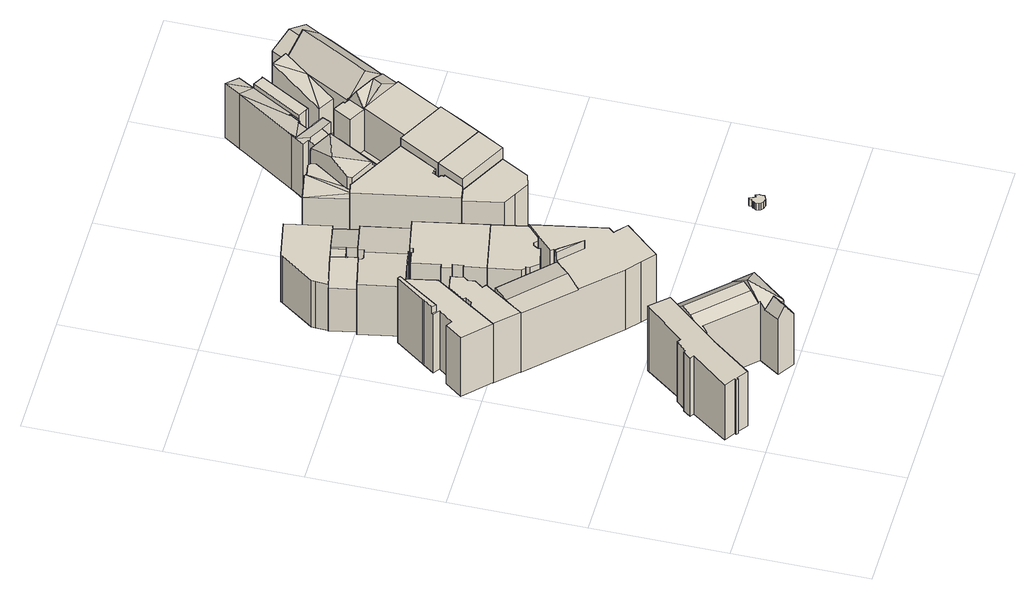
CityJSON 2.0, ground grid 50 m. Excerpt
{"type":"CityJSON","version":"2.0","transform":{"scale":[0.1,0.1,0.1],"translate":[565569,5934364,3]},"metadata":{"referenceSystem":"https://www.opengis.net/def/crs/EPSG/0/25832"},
"CityObjects":{
"building1":{"type":"Building","attributes":{"Gemeindeschluessel":"02100108","Geometrietyp2DReferenz":"3000","measuredHeight":31.51,"function":"31001_2310","roofType":"1000","storeysAboveGround":7},"address":[{"Country":"Germany","Locality":"Hamburg","ThoroughfareName":"Jungfernstieg","ThoroughfareNumber":"40"}],"geometry":[{"type":"Solid","lod":"2","boundaries":[[[[0,1,2,3]],[[4,5,6,7]],[[7,6,8,9]],[[10,11,12,13]],[[13,12,14,15]],[[15,14,16,17]],[[17,16,18,19]],[[19,18,20,21]],[[21,20,1,0]],[[22,23,24,25]],[[26,27,28,29]],[[30,28,27,8,6,5,24,23,2,1,20,18,16,14,12,11]],[[10,13,15,17,19,21,0,3,22,25,4,7,9,26,29,31]],[[10,31,30,11]],[[31,29,28,30]],[[26,9,8,27]],[[4,25,24,5]],[[22,3,2,23]]]]}]},
"building2":{"type":"Building","attributes":{"Gemeindeschluessel":"02100108","Geometrietyp2DReferenz":"3000","measuredHeight":34.51,"function":"31001_2310","roofType":"3200","storeysAboveGround":7},"address":[{"Country":"Germany","Locality":"Hamburg","ThoroughfareName":"Jungfernstieg","ThoroughfareNumber":"38"}],"geometry":[{"type":"Solid","lod":"2","boundaries":[[[[32,33,34,35]],[[32,36,37,33]],[[38,39,40,41,42]],[[43,44,45,39,38]],[[45,46,47,48,49,50,51,52,40]],[[49,48,53,54]],[[47,55,53,48]],[[56,57,58,59]],[[44,46,45]],[[40,52,41]],[[60,53,55,61]],[[49,54,36,32,35,62,50]],[[63,64,65,56,59,66,31,60,61]],[[34,33,37,31,66,67]],[[57,56,65,51,50,62]],[[63,61,55,47,46,44,43]],[[64,63,43,38,42]],[[45,40,39]],[[65,64,42,41,52,51]],[[60,31,37,36,54,53]],[[67,66,59,58]],[[67,58,57,62,35,34]]]]}]},
"building3":{"type":"Building","attributes":{"Gemeindeschluessel":"02100108","Geometrietyp2DReferenz":"3000","measuredHeight":31.57,"function":"31001_2310","roofType":"1000","storeysAboveGround":6},"address":[{"Country":"Germany","Locality":"Hamburg","ThoroughfareName":"Jungfernstieg","ThoroughfareNumber":"49"}],"geometry":[{"type":"Solid","lod":"2","boundaries":[[[[68,69,70,71,72,73]],[[74,75,76,77]],[[77,76,78,79]],[[80,81,82,83]],[[84,72,71,85]],[[85,71,70,86]],[[87,69,68,88]],[[88,68,73,89]],[[90,91,92,93]],[[93,92,94,95]],[[74,77,79,80,83,96,84,85,86,90,93,95]],[[94,92,91,87,88,89,97,82,81,78,76,75]],[[82,97,96,83]],[[90,86,70,69,87,91]],[[84,96,97,89,73,72]],[[94,75,74,95]],[[78,81,80,79]]]]}]},
"building4":{"type":"Building","attributes":{"Gemeindeschluessel":"02100108","Geometrietyp2DReferenz":"3000","measuredHeight":28.91,"function":"31001_2010","roofType":"1000","storeysAboveGround":6},"address":[{"Country":"Germany","Locality":"Hamburg","ThoroughfareName":"Jungfernstieg","ThoroughfareNumber":"50"}],"geometry":[{"type":"Solid","lod":"2","boundaries":[[[[98,99,100,101,102,103,104,105,106,107,108,109,110]],[[111,112,113,114,115,116,117,118,119,120,121,122,123]],[[112,109,108,113]],[[113,108,107,114]],[[114,107,106,115]],[[115,106,105,116]],[[116,105,104,117]],[[117,104,103,118]],[[118,103,102,119]],[[119,102,101,120]],[[120,101,100,121]],[[121,100,99,122]],[[122,99,98,123]],[[111,110,109,112]],[[111,123,98,110]]]]}]},
"building5":{"type":"Building","attributes":{"Gemeindeschluessel":"02100108","Geometrietyp2DReferenz":"3000","measuredHeight":3,"function":"31001_2140","roofType":"1000","storeysAboveGround":1},"address":[{"Country":"Germany","Locality":"Hamburg","ThoroughfareName":"Colonnaden"}],"geometry":[{"type":"Solid","lod":"2","boundaries":[[[[124,125,126,127]],[[128,129,130,131]],[[131,130,125,124]],[[130,129,126,125]],[[129,128,127,126]],[[128,131,124,127]]]]}]},
"building6":{"type":"Building","attributes":{"Gemeindeschluessel":"02100108","Geometrietyp2DReferenz":"3000","measuredHeight":33.04,"function":"31001_2010","roofType":"1000","storeysAboveGround":8},"address":[{"Country":"Germany","Locality":"Hamburg","ThoroughfareName":"Colonnaden","ThoroughfareNumber":"1"}],"geometry":[{"type":"Solid","lod":"2","boundaries":[[[[132,133,134,135]],[[136,137,138,139,140]],[[138,141,142,143,144,139]],[[145,146,147,148,149,150]],[[151,144,143,152]],[[152,143,142,153]],[[154,155,156,157]],[[157,156,158,159]],[[159,158,160,161]],[[136,162,137]],[[163,164,165,166]],[[166,165,167,168]],[[168,167,169,170]],[[171,148,147,172]],[[173,146,145,174]],[[174,145,150,175]],[[176,177,178,179]],[[179,178,180,181]],[[181,180,182,183]],[[183,182,184,185]],[[185,184,133,132]],[[135,134,186,187]],[[188,189,190,140,139,144,151]],[[191,192,164,163]],[[186,134,133,184,182,180,178,177,173,174,175,141,137,162,169,167,165,164,192]],[[190,189,193,194,195,154,157,159,161,171,172,176,179,181,183,185,132,135,187,191,163,166,168,170]],[[196,197,198,188,151,152,153,199,160,158,156,155]],[[190,170,169,162,136,140]],[[191,187,186,192]],[[176,172,147,146,173,177]],[[142,141,175,150,149,199,153]],[[171,161,160,199,149,148]],[[196,155,154,195]],[[197,196,195,194]],[[198,197,194,193]],[[188,198,193,189]],[[137,141,138]]]]}]},
"building7":{"type":"Building","attributes":{"Gemeindeschluessel":"02100108","Geometrietyp2DReferenz":"3000","measuredHeight":28.39,"function":"31001_2010","roofType":"1000","storeysAboveGround":5},"address":[{"Country":"Germany","Locality":"Hamburg","ThoroughfareName":"Colonnaden","ThoroughfareNumber":"3"}],"geometry":[{"type":"Solid","lod":"2","boundaries":[[[[200,201,202,203]],[[203,202,204,183]],[[183,204,205,181]],[[181,205,206,207]],[[207,206,208,209]],[[209,208,210,211]],[[211,210,212,213]],[[213,212,214,215]],[[159,216,217,218]],[[218,217,219,157]],[[220,219,217,216,221,214,212,210,208,206,205,204,202,201]],[[161,159,218,157,154,200,203,183,181,207,209,211,213,215]],[[200,154,220,201]],[[154,157,219,220]],[[159,161,221,216]],[[161,215,214,221]]]]}]},
"building8":{"type":"Building","attributes":{"Gemeindeschluessel":"02100108","Geometrietyp2DReferenz":"3000","measuredHeight":25.99,"function":"31001_2310","roofType":"3100","storeysAboveGround":5},"address":[{"Country":"Germany","Locality":"Hamburg","ThoroughfareName":"Colonnaden","ThoroughfareNumber":"9"}],"geometry":[{"type":"Solid","lod":"2","boundaries":[[[[222,223,224,225,226,227,228,229,230]],[[225,231,232,233,234,235,236,226]],[[237,230,229,238]],[[238,229,228,239]],[[239,228,227,240]],[[241,224,223,242]],[[242,223,222,243]],[[243,222,230,237]],[[244,236,235,245]],[[245,235,234,246]],[[246,234,233,247]],[[247,233,232,248]],[[248,232,231,249]],[[249,231,225,224,241]],[[240,227,226,236,244]],[[240,244,245,246,247,248,249,241,242,243,237,238,239]]]]}]},
"building9":{"type":"Building","attributes":{"Gemeindeschluessel":"02100108","Geometrietyp2DReferenz":"3000","measuredHeight":25.43,"function":"31001_2310","roofType":"1000","storeysAboveGround":5},"address":[{"Country":"Germany","Locality":"Hamburg","ThoroughfareName":"Colonnaden","ThoroughfareNumber":"13"}],"geometry":[{"type":"Solid","lod":"2","boundaries":[[[[250,251,252,253,254]],[[254,255,256,250]],[[257,251,250,258]],[[252,259,260,253]],[[261,262,263,264]],[[255,254,253,260,265,266,267,268]],[[269,257,258,270,271,267,266,261,264]],[[272,273,256,255,268]],[[256,273,270,258,250]],[[259,269,264,263]],[[262,261,266,265]],[[257,269,259,252,251]],[[273,272,271,270]],[[272,268,267,271]],[[262,265,260,259,263]]]]}]},
"building10":{"type":"Building","attributes":{"Geometrietyp2DReferenz":"3000","Gemeindeschluessel":"02100108","measuredHeight":28.17,"function":"31001_2010","roofType":"1000","storeysAboveGround":4},"address":[{"Country":"Germany","Locality":"Hamburg","ThoroughfareName":"Colonnaden","ThoroughfareNumber":"5"}],"geometry":[{"type":"Solid","lod":"2","boundaries":[[[[274,275,276,277,278,279,201,202,280,281,282,283,284,285]],[[286,287,288,289,290,291,292,293,294,295,296,297,298,299]],[[286,285,284,287]],[[287,284,283,288]],[[288,283,282,289]],[[289,282,281,290]],[[290,281,280,291]],[[291,280,202,292]],[[292,202,201,293]],[[293,201,279,294]],[[294,279,278,295]],[[295,278,277,296]],[[296,277,276,297]],[[297,276,275,298]],[[298,275,274,299]],[[299,274,285,286]]]]}]},
"building11":{"type":"Building","attributes":{"Gemeindeschluessel":"02100108","Geometrietyp2DReferenz":"3000","measuredHeight":22.69,"function":"31001_2310","roofType":"1000","storeysAboveGround":5},"address":[{"Country":"Germany","Locality":"Hamburg","ThoroughfareName":"Colonnaden","ThoroughfareNumber":"15"}],"geometry":[{"type":"Solid","lod":"2","boundaries":[[[[300,301,302,303]],[[304,302,301,305,306,307,308]],[[309,310,311,312,300,303,313]],[[309,308,307,310]],[[310,307,306,311]],[[311,306,305,312]],[[312,305,301,300]],[[303,302,304,313]],[[309,313,304,308]]]]}]},
"building12":{"type":"Building","attributes":{"Gemeindeschluessel":"02100108","Geometrietyp2DReferenz":"3000","measuredHeight":23.05,"function":"31001_2010","roofType":"1000","storeysAboveGround":5},"address":[{"Country":"Germany","Locality":"Hamburg","ThoroughfareName":"Colonnaden","ThoroughfareNumber":"4"}],"geometry":[{"type":"Solid","lod":"2","boundaries":[[[[314,315,316,317,318,319,320,321]],[[322,323,324,325,326,327,328,329]],[[322,321,320,323]],[[323,320,319,324]],[[324,319,318,325]],[[325,318,317,326]],[[326,317,316,327]],[[327,316,315,328]],[[328,315,314,329]],[[329,314,321,322]]]]}]},
"building13":{"type":"Building","attributes":{"Gemeindeschluessel":"02100108","Geometrietyp2DReferenz":"3000","measuredHeight":24.58,"function":"31001_2310","roofType":"1000","storeysAboveGround":5},"address":[{"Country":"Germany","Locality":"Hamburg","ThoroughfareName":"Colonnaden","ThoroughfareNumber":"14"}],"geometry":[{"type":"Solid","lod":"2","boundaries":[[[[330,331,332,333]],[[333,332,334,335]],[[335,334,336,337]],[[337,336,338,339]],[[339,338,340,341]],[[341,340,342,343]],[[343,342,344,345]],[[345,344,346,347]],[[347,346,348,349]],[[349,348,350,351]],[[351,350,352,324]],[[324,352,353,323]],[[323,353,354,322]],[[355,356,357,358]],[[322,354,356,355]],[[331,330,358,357]],[[358,330,333,335,337,339,341,343,345,347,349,351,324,323,322,355]],[[331,357,356,354,353,352,350,348,346,344,342,340,338,336,334,332]]]]}]},
"building14":{"type":"Building","attributes":{"Gemeindeschluessel":"02100108","Geometrietyp2DReferenz":"3000","measuredHeight":21.86,"function":"31001_2310","roofType":"3100","storeysAboveGround":5},"address":[{"Country":"Germany","Locality":"Hamburg","ThoroughfareName":"Colonnaden","ThoroughfareNumber":"28"}],"geometry":[{"type":"Solid","lod":"2","boundaries":[[[[359,360,361,362,363,364]],[[365,360,359]],[[366,367,368,369,370,371]],[[372,364,363,373]],[[374,369,368,375]],[[375,368,367,376]],[[376,367,366,377]],[[378,379,380,381,372,373,374,375,376,377]],[[374,373,363,362,370,369]],[[381,380,382,361,360,365]],[[382,380,379,383]],[[383,379,378,384]],[[378,377,366,371,384]],[[372,381,365,359,364]],[[383,384,371,370,362,361,382]]]]}]},
"building15":{"type":"Building","attributes":{"Gemeindeschluessel":"02100108","Geometrietyp2DReferenz":"3000","measuredHeight":3.1,"function":"31001_2080","roofType":"1000","storeysAboveGround":1},"address":[{"Country":"Germany","Locality":"Hamburg","ThoroughfareName":"Jungfernstieg"}],"geometry":[{"type":"Solid","lod":"2","boundaries":[[[[385,386,387,388]],[[388,387,389,390]],[[390,389,391,392]],[[392,391,393,394]],[[395,396,397,398]],[[398,397,399,400]],[[400,399,401,402]],[[402,401,403,404]],[[404,403,405,406]],[[406,405,407,408]],[[408,407,409,410]],[[411,412,386,385]],[[413,414,412,411]],[[415,416,417,418]],[[409,407,405,403,401,399,397,396,417,416,393,391,389,387,386,412,414]],[[413,411,385,388,390,392,394,415,418,395,398,400,402,404,406,408,410]],[[413,410,409,414]],[[395,418,417,396]],[[415,394,393,416]]]]}]},
"building16":{"type":"Building","attributes":{"Gemeindeschluessel":"02100108","Geometrietyp2DReferenz":"3000","measuredHeight":28.46,"function":"31001_1120","roofType":"1000","storeysAboveGround":5},"address":[{"Country":"Germany","Locality":"Hamburg","ThoroughfareName":"Neuer Jungfernstieg","ThoroughfareNumber":"6"}],"geometry":[{"type":"Solid","lod":"2","boundaries":[[[[419,420,421,422]],[[423,424,325,324]],[[423,422,421,424]],[[424,421,420,325]],[[325,420,419,324]],[[423,324,419,422]]]]}]},
"building17":{"type":"Building","attributes":{"Gemeindeschluessel":"02100108","Geometrietyp2DReferenz":"3000","measuredHeight":28.49,"function":"31001_1120","roofType":"1000","storeysAboveGround":7},"address":[{"Country":"Germany","Locality":"Hamburg","ThoroughfareName":"Neuer Jungfernstieg","ThoroughfareNumber":"7"}],"geometry":[{"type":"Solid","lod":"2","boundaries":[[[[422,421,425,426,427]],[[333,428,429,424,423]],[[333,427,426,428]],[[428,426,425,429]],[[429,425,421,424]],[[424,421,422,423]],[[333,423,422,427]]]]}]},
"building18":{"type":"Building","attributes":{"Gemeindeschluessel":"02100108","Geometrietyp2DReferenz":"3000","measuredHeight":33.75,"function":"31001_2070","roofType":"3100","storeysAboveGround":6},"address":[{"Country":"Germany","Locality":"Hamburg","ThoroughfareName":"Neuer Jungfernstieg","ThoroughfareNumber":"10"}],"geometry":[{"type":"Solid","lod":"2","boundaries":[[[[430,431,432,433,434]],[[432,435,436,437,433]],[[431,435,432]],[[438,439,440,441]],[[442,443,444,445,446,447,448,449]],[[447,450,448]],[[451,445,444,452,453]],[[454,455,456,457]],[[458,459,460]],[[461,458,460]],[[462,463,464,465]],[[466,467,462]],[[468,458,461]],[[469,470,471,472,473]],[[468,459,458]],[[474,475,476,477,478,479,480]],[[481,482,483]],[[484,485,486]],[[484,487,488,489,490,491,492,485]],[[493,494,495,496,497,498,499,500,501,502,503]],[[504,505,506,507,508]],[[487,509,488]],[[510,511,494,512]],[[478,513,510,512]],[[487,514,515,509]],[[516,517,518,519]],[[520,516,519]],[[510,521,511]],[[522,523,524,525,526]],[[523,527,528,524]],[[476,529,530,510,513]],[[516,531,517]],[[532,533,534,535,536,537,538]],[[539,540,541,542]],[[543,544,540,539]],[[545,430,434,546]],[[440,435,431,441]],[[456,439,438,457]],[[547,443,442,548]],[[549,451,453,550]],[[454,460,459,455]],[[462,551,466]],[[462,465,552]],[[472,468,461,473]],[[470,480,479,493,512,471]],[[512,493,479,478]],[[476,475,529]],[[553,492,491,554]],[[484,555,556,487]],[[526,487,556,557,522]],[[558,559,560,561]],[[562,472,468,503,502,563]],[[563,502,501,564]],[[565,500,499,566]],[[567,497,496]],[[494,493,512]],[[471,512,493,503,468,472]],[[568,508,507,569]],[[570,571,572,573]],[[525,514,487,526]],[[504,519,518,505]],[[574,528,527,575]],[[576,577,578]],[[542,531,516]],[[579,537,536,580]],[[580,536,535,581]],[[581,535,534,582]],[[532,542,541,533]],[[583,584,585,586]],[[586,585,443,547]],[[587,588,589,590]],[[590,589,591,592]],[[593,594,588,587]],[[595,596,562,563,564,572,571,597,598,599,600,568,569,558,561,591,589,588,594,601,602,583,586,547,548]],[[435,440,439,456,455,459,468,472,562,596,595,548,442,449,436]],[[603,604,605,606,607,469,473,461,460,454,457,438,441,431,430,545]],[[464,463,608,609,489,610,611,612,613,614]],[[615,616,506,505,518,517,617,618,619,620,621,557]],[[622,623,624,625,626,627,628,544,543,629,630,631,578,577,530,529,475,474]],[[434,433,437,436,449,448,450,632,633,634,635,636,546]],[[627,626,625,624,623,622,637,607,606,605,604,603,545,546,636,635,634,633,632,638,639,640,549,550,641,642,614,613,612,611,610,643,644,645,646,647,574,575,648,621,620,619,618,617,579,580,581,582,649,650,628],[573,651,565,566,652,570],[587,590,592,653,654,655,656,553,554,657,658,659,660,661,662,663,664,665,666,667,668,669,593]],[[510,530,577,576,670,521]],[[453,452,552,465,464,614,642,641,550]],[[665,664,663,662,671,467,466,551,672]],[[673,584,583,602,668,667,666,665,672]],[[660,659,658,657,554,491,490,674,482,481]],[[489,488,509,515,645,644,643,610]],[[621,648,575,527,523,522,557]],[[514,525,524,528,574,647,646,645,515]],[[531,542,675,629,543,539,542,532,538,517]],[[540,544,628,650,649,582,534,533,541]],[[602,601,594,593,669,668]],[[517,538,537,579,617]],[[670,576,676,521]],[[677,678,516,520,599,598]],[[477,476,513,478]],[[511,496,495,494]],[[600,599,520,519,504,508,568]],[[497,567,521,677,598,597,498]],[[499,498,597,571,570,652,566]],[[565,651,573,572,564,501,500]],[[591,561,560,653,592]],[[558,569,507,506,616,679,559]],[[654,653,560,555,484,486,655]],[[486,485,492,553,656,655]],[[637,622,474,480,470,469,607]],[[661,660,481,483,671,662]],[[446,445,451,549,640,639]],[[447,446,639,638,632,450]],[[576,578,631,630,629,675,680,676]],[[521,676,680,675,542,516,678,677]],[[521,567,496,511]],[[560,559,679,616,615,557,556,555]],[[467,671,483,482,674,490,489,609,608,463,462]],[[444,443,585,584,673,672,551,462,552,452]]]]}]}
},
"vertices":[
[11,149,18],[11,149,283],[104,281,302],[104,281,18],[116,314,18],[116,314,306],[149,350,312],[149,350,18],[161,341,312],[161,341,18],[188,230,18],[188,230,303],[95,89,283],[95,89,18],[57,116,283],[57,116,18],[53,111,282],[53,111,18],[45,117,282],[45,117,18],[49,122,283],[49,122,18],[91,290,18],[91,290,302],[111,318,306],[111,318,18],[265,480,18],[265,480,332],[268,485,333],[268,485,18],[329,420,331],[329,420,18],
[456,193,340],[290,367,340],[266,335,328],[431,162,328],[496,244,285],[329,420,285],[383,31,333],[421,79,333],[400,101,288],[397,105,280],[358,47,288],[418,7,268],[448,50,273],[442,58,288],[448,50,288],[451,54,292],[445,176,363],[444,178,363],[404,128,307],[409,123,307],[397,105,288],[556,181,288],[496,244,288],[468,79,294],[253,286,18],[253,286,299],[241,269,285],[241,269,18],[556,181,18],[468,79,18],[404,128,299],[418,7,18],[358,47,18],[409,123,18],[226,280,18],[226,280,283],
[105,1189,323],[208,1341,323],[200,1348,323],[121,1240,323],[118,1236,323],[93,1201,323],[3,1077,7],[3,1077,292],[49,1140,292],[49,1140,7],[61,1132,292],[61,1132,7],[70,1125,7],[70,1125,292],[111,1178,292],[111,1178,7],[118,1236,7],[121,1240,7],[200,1348,7],[208,1341,292],[105,1189,292],[93,1201,292],[232,1324,7],[232,1324,292],[252,1218,292],[252,1218,7],[94,984,292],[94,984,7],[88,1195,7],[88,1195,292],
[266,1053,295],[252,1063,295],[276,1095,295],[272,1120,295],[284,1135,295],[276,1182,295],[222,1173,295],[180,1112,295],[189,1106,295],[173,1083,295],[159,1080,295],[94,984,295],[168,907,295],[168,907,5],[94,984,5],[159,1080,5],[173,1083,5],[189,1106,5],[180,1112,5],[222,1173,5],[276,1182,5],[284,1135,5],[272,1120,5],[276,1095,5],[252,1063,5],[266,1053,5],
[296,1089,6],[320,1093,6],[324,1068,6],[300,1064,6],[300,1064,36],[324,1068,36],[320,1093,36],[296,1089,36],
[617,693,3],[617,693,295],[629,683,295],[629,683,3],[326,742,289],[352,766,295],[381,794,302],[208,967,302],[168,907,290],[411,822,295],[439,848,288],[266,1022,288],[209,969,302],[519,769,334],[459,847,334],[459,846,334],[452,855,334],[449,858,334],[439,848,334],[209,969,99],[266,1022,99],[439,848,99],[372,957,3],[372,957,99],[383,944,99],[383,944,3],[392,932,99],[392,932,3],[416,901,99],[416,901,3],[326,742,295],[580,559,3],[580,559,295],[550,525,295],[550,525,3],[502,567,295],[502,567,3],[454,609,295],[454,609,3],[452,855,3],[459,846,3],[459,847,295],[519,769,295],[439,848,295],[489,871,3],[489,871,295],[480,882,295],[480,882,3],[537,938,295],[537,938,3],[583,982,295],[583,982,3],[634,712,295],[634,712,3],[640,673,295],[640,673,3],[260,1044,99],[260,1044,3],[168,907,3],[662,653,3],[662,653,295],[268,1037,3],[294,1041,3],[300,1051,3],[300,1051,99],[294,1041,99],[268,1037,99],[449,858,99],
[354,1072,3],[354,1072,287],[558,1111,287],[558,1111,3],[583,982,287],[537,938,287],[522,935,287],[522,935,3],[509,946,287],[509,946,3],[498,944,287],[498,944,3],[488,928,287],[488,928,3],[490,917,287],[490,917,3],[392,932,287],[391,945,287],[391,945,3],[383,944,287],[372,957,287],[416,901,287],
[231,1329,253],[335,1349,267],[336,1348,267],[369,1354,271],[340,1502,271],[315,1497,268],[308,1504,267],[305,1514,267],[200,1492,253],[380,1357,270],[381,1352,270],[507,1376,253],[474,1551,253],[349,1527,269],[353,1505,269],[200,1492,11],[305,1514,11],[308,1504,11],[315,1497,11],[336,1348,11],[335,1349,11],[231,1329,11],[353,1505,11],[349,1527,11],[474,1551,11],[507,1376,11],[381,1352,11],[380,1357,11],
[298,1549,268],[303,1558,268],[341,1565,268],[331,1618,268],[286,1609,268],[286,1609,276],[298,1549,276],[303,1558,22],[298,1549,22],[341,1565,276],[331,1618,276],[474,1551,22],[474,1551,236],[349,1527,276],[349,1527,22],[456,1642,236],[456,1642,22],[181,1589,22],[181,1589,231],[341,1565,22],[305,1514,22],[200,1492,22],[200,1492,231],[305,1514,277],
[333,1228,287],[316,1225,287],[325,1188,287],[341,1192,287],[347,1153,287],[341,1152,287],[507,1376,287],[381,1352,287],[383,1339,287],[363,1335,287],[362,1341,287],[313,1332,287],[313,1332,6],[362,1341,6],[363,1335,6],[383,1339,6],[381,1352,6],[507,1376,6],[558,1111,6],[354,1072,6],[341,1152,6],[347,1153,6],[341,1192,6],[325,1188,6],[316,1225,6],[333,1228,6],
[277,1780,23],[277,1780,250],[424,1808,250],[424,1808,23],[456,1642,250],[271,1771,250],[185,1649,250],[184,1633,250],[181,1589,250],[181,1589,23],[184,1633,23],[185,1649,23],[271,1771,23],[456,1642,23],
[707,1099,250],[754,1074,250],[808,1043,250],[852,1056,250],[907,1156,250],[730,1252,250],[718,1250,250],[678,1243,250],[678,1243,20],[718,1250,20],[730,1252,20],[907,1156,20],[852,1056,20],[808,1043,20],[754,1074,20],[707,1099,20],
[653,1623,20],[653,1623,266],[868,1506,266],[868,1506,20],[790,1362,266],[790,1362,20],[780,1367,266],[780,1367,20],[778,1364,266],[778,1364,20],[770,1368,266],[770,1368,20],[756,1343,266],[756,1343,20],[763,1339,266],[763,1339,20],[765,1334,266],[765,1334,20],[762,1328,266],[762,1328,20],[769,1325,266],[769,1325,20],[730,1252,266],[718,1250,266],[678,1243,266],[606,1620,20],[606,1620,266],[646,1627,266],[646,1627,20],
[576,1776,237],[631,1624,240],[632,1624,240],[679,1793,240],[674,1797,240],[576,1779,237],[606,1620,237],[741,1772,237],[738,1791,238],[727,1798,238],[683,1790,239],[680,1793,240],[661,1654,237],[576,1779,21],[674,1797,21],[683,1790,21],[727,1798,21],[738,1791,21],[741,1772,21],[652,1640,21],[653,1623,21],[646,1627,21],[606,1620,21],[646,1627,238],[653,1623,237],[652,1640,238],
[1100,311,22],[1100,311,53],[1102,318,53],[1102,318,22],[1106,324,53],[1106,324,22],[1105,326,53],[1105,326,22],[1115,331,53],[1115,331,22],[1130,319,22],[1130,319,53],[1139,325,53],[1139,325,22],[1145,312,53],[1145,312,22],[1143,299,53],[1143,299,22],[1145,294,53],[1145,294,22],[1125,284,53],[1125,284,22],[1124,286,53],[1124,286,22],[1112,289,53],[1112,289,22],[1101,304,22],[1101,304,53],[1104,297,22],[1104,297,53],[1111,340,22],[1111,340,53],[1119,343,53],[1119,343,22],
[730,1252,305],[907,1156,305],[962,1255,305],[784,1352,305],[784,1352,20],[962,1255,20],
[1004,1333,305],[1046,1409,305],[868,1506,305],[1046,1409,20],[1004,1333,20],
[653,1623,293],[743,1574,293],[705,1708,326],[700,1711,326],[652,1640,298],[842,1747,293],[756,1794,293],[741,1772,302],[782,1553,231],[881,1726,231],[842,1747,282],[743,1574,282],[842,1747,281],[861,1781,287],[811,1809,288],[793,1805,286],[781,1783,282],[759,1796,282],[757,1796,282],[756,1794,281],[758,1797,282],[798,1814,285],[800,1859,282],[777,1826,282],[786,1550,98],[883,1725,98],[881,1726,98],[782,1553,98],[858,1625,174],[883,1725,154],[786,1550,154],[833,1525,154],[805,1859,281],[821,1891,282],[813,1878,282],[802,1861,282],[866,1824,262],[894,1872,262],[929,1699,154],[868,1506,83],[895,1491,83],[991,1666,83],[929,1699,83],[833,1525,83],[1046,1409,290],[1141,1584,290],[1128,1591,290],[1066,1625,290],[1004,1658,290],[991,1666,290],[895,1491,290],[902,1870,260],[904,1873,260],[898,1872,261],[915,1875,257],[915,1876,257],[914,1875,257],[1022,2063,257],[957,2098,283],[955,2095,283],[919,1901,260],[926,1912,260],[933,1908,257],[991,1666,283],[992,1668,283],[1009,1699,283],[1025,1730,283],[1027,1732,283],[1025,1733,283],[1021,1727,283],[1004,1737,283],[1007,1743,283],[967,1767,283],[929,1699,283],[1000,1826,79],[1105,2017,79],[1061,2042,79],[994,1923,79],[954,1852,79],[995,2156,283],[1084,1657,343],[1009,1699,343],[991,1666,278],[1066,1625,343],[1056,2123,257],[995,2157,283],[1117,1898,273],[1106,2017,304],[1105,2017,304],[1000,1826,235],[1059,1792,235],[1031,1729,278],[1054,2045,193],[1059,2054,193],[1057,2123,242],[1056,2123,243],[1022,2063,243],[1088,2106,193],[1080,2110,205],[1141,1584,279],[1175,1647,279],[1165,1985,304],[1165,1985,85],[1195,2041,85],[1170,2055,85],[1172,2059,85],[1144,2074,85],[1139,2077,85],[1106,2017,85],[1240,1944,315],[1271,2000,315],[1195,2041,273],[1165,1985,273],[1315,1903,273],[1346,1959,273],[653,1623,18],[652,1640,18],[861,1781,71],[842,1747,71],[798,1814,18],[777,1826,18],[866,1824,281],[802,1861,281],[933,1908,18],[926,1912,18],[915,1875,277],[1022,2063,277],[1054,2045,277],[953,1853,71],[953,1853,277],[944,1858,277],[944,1858,71],[929,1699,71],[967,1767,71],[1007,1743,71],[1004,1737,18],[1021,1727,18],[1027,1732,278],[954,1852,71],[994,1923,71],[1040,1760,18],[1040,1760,71],[1023,1770,71],[1023,1770,18],[1080,2110,18],[1088,2106,18],[1171,1649,278],[1175,1647,278],[1175,1647,274],[1139,2077,18],[1144,2074,18],[1172,2059,18],[1170,2055,18],[919,1793,71],[919,1793,282],[900,1760,287],[900,1760,71],[934,1819,18],[934,1819,71],[952,1849,71],[952,1849,18],[942,1855,71],[942,1855,18],[953,1809,18],[953,1809,71],[881,1726,71],[883,1725,71],[1025,1733,71],[1027,1732,71],[1059,1792,71],[1000,1826,71],[938,1783,71],[938,1782,71],[743,1574,18],[782,1553,18],[786,1550,18],[833,1525,18],[868,1506,18],[839,1918,282],[940,2072,283],[955,2095,18],[940,2072,18],[839,1918,18],[821,1891,18],[813,1878,18],[1059,2042,277],[1061,2042,277],[1106,2017,18],[1105,2017,18],[1061,2042,18],[1059,2042,18],[1054,2045,18],[1046,1409,18],[1141,1584,18],[1175,1647,18],[1208,1706,18],[1294,1864,18],[1315,1903,18],[1346,1959,18],[1315,1903,274],[1294,1864,274],[1208,1706,274],[758,1797,18],[757,1796,18],[756,1794,18],[741,1772,18],[700,1711,18],[895,1491,18],[759,1796,18],[781,1783,18],[793,1805,18],[800,1859,18],[802,1861,18],[957,2098,18],[995,2156,18],[995,2157,18],[1056,2123,18],[1057,2123,18],[1059,2054,18],[1195,2041,18],[1271,2000,18],[1007,1743,18],[1025,1733,18],[944,1858,18],[915,1875,18],[914,1875,18],[915,1876,18],[919,1901,18],[907,1879,18],[904,1873,18],[902,1870,18],[898,1872,18],[895,1874,18],[894,1872,18],[866,1824,18],[866,1823,18],[881,1815,18],[919,1793,18],[938,1782,18],[938,1783,18],[1101,1689,278],[895,1874,262],[866,1823,282],[881,1815,282],[907,1879,260],[1240,1944,356],[1101,1689,356],[1027,1732,273],[1059,1792,273],[994,1923,277],[1134,1749,356]
]}
